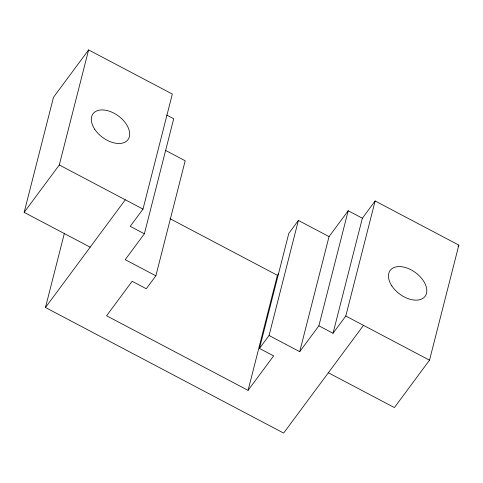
<?xml version="1.0" encoding="UTF-8"?>
<svg xmlns="http://www.w3.org/2000/svg" width="483" height="483" viewBox="0 0 483 483"><rect width="100%" height="100%" fill="white"/><g stroke="black" fill="none" stroke-linecap="round" stroke-linejoin="round"><path stroke-width="0.72" d="M90.182 247.187L24.15 212.375L53.48 97.312L88.612 49.918L172.328 94.052L143.004 209.115L130.223 226.346L144.375 233.808L125.212 259.661L155.864 275.823L146.283 288.749L132.137 281.293L106.58 315.761L248.075 390.361L273.626 355.886L259.474 348.43L288.804 233.367L298.385 220.441L329.044 236.604L299.714 351.666L269.061 335.504L298.385 220.441M24.15 212.375L59.288 164.975L88.612 49.918M363.494 325.361L283.636 433.082L45.462 307.514L64.396 233.235M144.375 233.808L173.705 118.752L166.629 115.02M155.864 275.823L185.194 160.767L165.198 150.225M248.075 390.361L277.399 275.304L278.745 273.487M318.883 325.814L348.207 210.751L362.359 218.213L333.029 333.27L318.883 325.814L299.714 351.666M333.029 333.27L345.804 316.033L375.134 200.976L458.85 245.11L429.52 360.173L394.388 407.574L328.355 372.761M45.462 307.514L125.314 199.787M329.044 236.604L348.207 210.751M259.474 348.43L269.061 335.504M362.359 218.213L375.134 200.976M457.962 246.312L458.85 245.11M169.95 218.648L277.399 275.304M59.288 164.975L143.004 209.115M345.804 316.033L429.52 360.173M391.852 285.912A21.735 13.331 36.5 0 0 424.962 296.484A21.735 13.331 36.5 0 0 406.082 267.721A21.735 13.331 36.5 0 0 391.852 285.912M94.722 129.257A21.735 13.331 36.5 0 0 127.832 139.828A21.735 13.331 36.5 0 0 108.953 111.066A21.735 13.331 36.5 0 0 94.722 129.257"/></g></svg>
